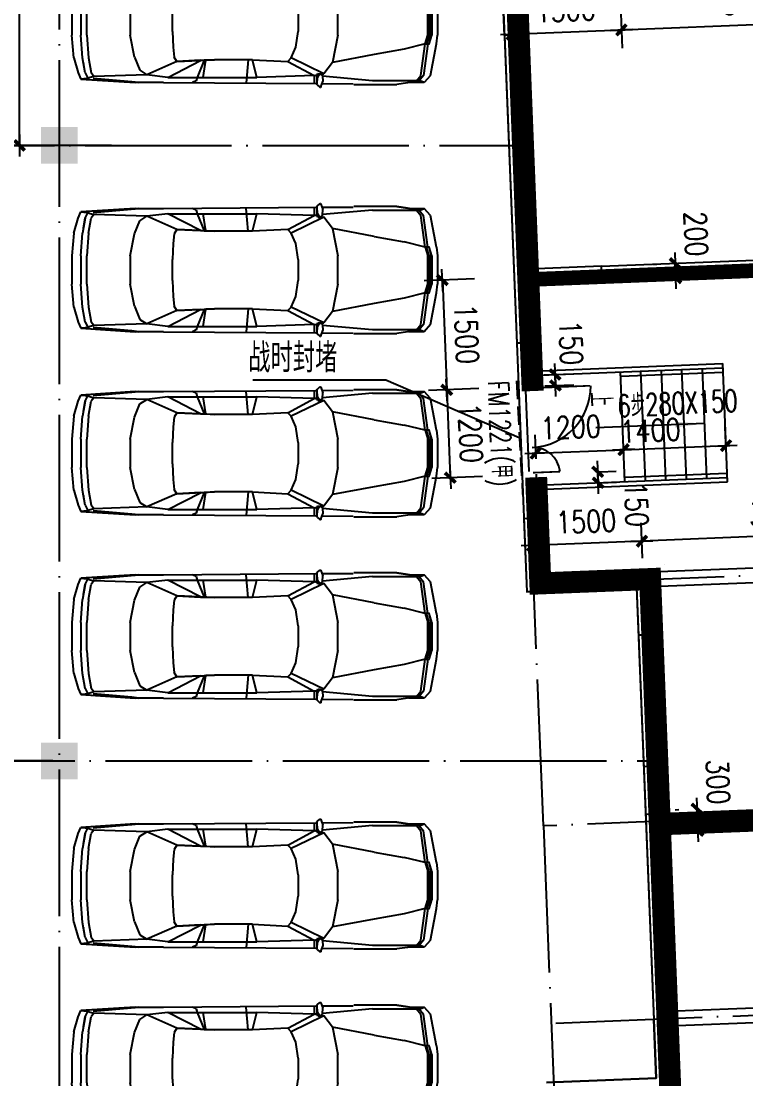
# Model space of a CAD drawing. Extents: x 634182 to 802382, y -1101880 to -864080.
# Drawn here: x 767539 to 777434, y -938404 to -923969 of the extents above; entities that cross this region are included whole.
import ezdxf

# ---------------------------------------------------------------- set-up
doc = ezdxf.new("R2010")
doc.units = 0
doc.header["$LTSCALE"] = 1000
doc.header["$MEASUREMENT"] = 0
doc.linetypes.add('DASH', pattern=[0.35, 0.25, -0.1])
doc.linetypes.add('DOTE', pattern=[2.42, 2, -0.2, 0.02, -0.2])
doc.layers.get('0').update_dxf_attribs({"linetype": 'CONTINUOUS'})
doc.layers.get('DEFPOINTS').update_dxf_attribs({"linetype": 'CONTINUOUS'})
for name, color, linetype in [('AXIS', 3, 'CONTINUOUS'), ('COLUMN', 7, 'CONTINUOUS'), ('DOTE', 1, 'DOTE'), ('LU', 4, 'CONTINUOUS'), ('PUB_DIM', 3, 'CONTINUOUS'), ('PUB_TEXT', 7, 'CONTINUOUS'), ('WALL', 191, 'CONTINUOUS'), ('WINDOW', 2, 'CONTINUOUS'), ('剪力墙', 131, 'CONTINUOUS'), ('防火分區线', 2, 'CONTINUOUS')]:
    doc.layers.add(name, color=color, linetype=linetype)
doc.styles.add('DIM_FONT', font='simplex.shx', dxfattribs={"width": 0.8})
doc.styles.add('HZTXT', font='simplex', dxfattribs={"width": 0.8, "bigfont": 'sfont'})
doc.styles.add('Z', font='romans', dxfattribs={"width": 0.8, "bigfont": 'z'})
doc.dimstyles.new('DIMB', dxfattribs={"dimtxt": 300, "dimasz": 1, "dimexe": 250, "dimexo": 300, "dimgap": 150, "dimtad": 1, "dimdec": 0, "dimzin": 0, "dimdsep": 46, "dimtxsty": 'DIM_FONT', "dimblk": '_DIMX', "dimblk1": '_DIMX', "dimblk2": '_DIMX', "dimcen": 2.5, "dimse2": 1, "dimclrt": 7, "dimadec": 0, "dimazin": 0, "dimtfac": 1, "dimtdec": 0, "dimtix": 1, "dimtmove": 2, "dimatfit": 3, "dimldrblk": '_DIMX', "dimfxl": 0, "dimtolj": 1, "dimtzin": 0, "dimarcsym": 0})
doc.dimstyles.new('DIMN', dxfattribs={"dimtxt": 300, "dimasz": 1, "dimexe": 250, "dimexo": 300, "dimgap": 150, "dimtad": 1, "dimdec": 0, "dimzin": 0, "dimdsep": 46, "dimtxsty": 'DIM_FONT', "dimblk": '_DIMX', "dimblk1": '_DIMX', "dimblk2": '_DIMX', "dimcen": 2.5, "dimclrt": 7, "dimadec": 0, "dimazin": 0, "dimtfac": 1, "dimtdec": 0, "dimtix": 1, "dimtmove": 2, "dimatfit": 3, "dimldrblk": '_DIMX', "dimfxl": 0, "dimtolj": 1, "dimtzin": 0, "dimarcsym": 0})

# ---------------------------------------------------------------- blocks, each defined once
blk = doc.blocks.new('_FZH')
blk.add_solid([(-0.5, -0.5), (0.5, -0.5), (-0.5, 0.5), (0.5, 0.5)])
blk = doc.blocks.new('M_F27')
for p, q in [((984, 905), (1020, 939)), ((1036, 935), (1062, 857)), ((-2426, 736), (-2389, 824)), ((-2389, 824), (-1610, 874)), ((-2389, 824), (-1560, 874)), ((-2264, 812), (-2389, 824)), ((-2326, 736), (-2288, 811)), ((-2200, 786), (-2288, 811)), ((-2200, 786), (-2238, 736)), ((-1560, 874), (-2212, 815)), ((-2208, 815), (-2211, 814)), ((-1660, 862), (-2208, 815)), ((-1446, 761), (-2200, 786)), ((-1560, 874), (-1660, 862)), ((-1617, 869), (-1620, 866)), ((-1208, 874), (-1610, 874)), ((-1547, 698), (-1446, 761)), ((-1145, 799), (-1446, 761)), ((-1019, 572), (-1446, 761)), ((-1208, 874), (980, 889)), ((-1145, 799), (-682, 557)), ((-1145, 799), (124, 799)), ((-743, 849), (-793, 874)), ((-730, 799), (-743, 849)), ((-630, 555), (-730, 799)), ((-642, 799), (-605, 554)), ((-2, 547), (-27, 877)), ((124, 799), (61, 547)), ((941, 773), (124, 799)), ((564, 572), (941, 773)), ((941, 773), (941, 874)), ((983, 777), (941, 773)), ((941, 773), (987, 765)), ((980, 902), (995, 790)), ((980, 790), (980, 898)), ((995, 790), (980, 790)), ((980, 790), (992, 746)), ((995, 790), (1022, 746)), ((1022, 748), (995, 790)), ((1053, 768), (1022, 746)), ((1036, 756), (1079, 748)), ((1051, 889), (1497, 893)), ((1057, 776), (1062, 857)), ((1770, 849), (1058, 784)), ((1506, 899), (2121, 899)), ((2461, 849), (1770, 849)), ((2272, 876), (2121, 899)), ((2272, 876), (2272, 874)), ((2437, 851), (2272, 876)), ((2511, 874), (2287, 874)), ((2398, 849), (2461, 773)), ((2437, 850), (2433, 851)), ((2498, 773), (2436, 849)), ((2511, 874), (2450, 850)), ((2461, 773), (2523, 321)), ((2561, 321), (2498, 773)), ((2599, 773), (2511, 874)), ((2599, 773), (2687, 321)), ((-2489, 522), (-2426, 736)), ((-2326, 736), (-2364, 522)), ((-2326, 736), (-2351, 596)), ((-2276, 522), (-2238, 736)), ((-1622, 510), (-1547, 698)), ((1079, 748), (614, 522)), ((992, 746), (1021, 747)), ((1021, 747), (1022, 748)), ((1204, 585), (1079, 748)), ((-2489, 522), (-2514, 196)), ((-2364, 522), (-2389, 196)), ((-2351, 594), (-2351, 596)), ((-2301, 196), (-2276, 522)), ((-1622, 510), (-1685, 196)), ((-1070, 371), (-1057, 510)), ((-1019, 572), (-1057, 510)), ((-680, 556), (-1019, 572)), ((-1019, 572), (-479, 547)), ((-680, 556), (-630, 555)), ((-605, 554), (-630, 555)), ((-479, 547), (-605, 554)), ((61, 547), (-479, 547)), ((61, 547), (564, 572)), ((564, 572), (614, 522)), ((614, 522), (677, 371)), ((1795, 472), (1204, 585)), ((1280, 196), (1204, 585)), ((2222, 397), (1795, 472)), ((-1082, 145), (-1070, 371)), ((677, 371), (714, 145)), ((2523, 321), (2222, 397)), ((2523, 321), (2586, 321)), ((2523, 321), (2561, 196)), ((2580, 196), (2542, 321)), ((2611, 196), (2574, 321)), ((2580, 321), (2618, 196)), ((2687, 321), (2699, 196)), ((-2514, -206), (-2514, 196)), ((-2389, -206), (-2389, 196)), ((-2301, 196), (-2301, -206)), ((-1685, -206), (-1685, 196)), ((1280, 196), (1280, -206)), ((2561, 196), (2561, -206)), ((2580, 196), (2580, -206)), ((2611, 196), (2611, -206)), ((2618, -206), (2618, 196)), ((2699, -206), (2699, 196)), ((-1082, 145), (-1082, -156)), ((714, -156), (714, 145)), ((2618, -6), (2561, -6)), ((-2489, -533), (-2514, -206)), ((-2389, -206), (-2364, -533)), ((-2276, -533), (-2301, -206)), ((-1685, -206), (-1622, -520)), ((-1070, -382), (-1082, -156)), ((714, -156), (677, -382)), ((1204, -596), (1280, -206)), ((2523, -332), (2561, -206)), ((2580, -206), (2542, -332)), ((2574, -332), (2611, -206)), ((2618, -206), (2580, -332)), ((2687, -332), (2699, -206)), ((-1057, -520), (-1070, -382)), ((677, -382), (614, -533)), ((1795, -483), (2222, -407)), ((2523, -332), (2222, -407)), ((2523, -332), (2461, -784)), ((2561, -332), (2498, -784)), ((2586, -332), (2523, -332)), ((2687, -332), (2599, -784)), ((-2489, -533), (-2426, -747)), ((-2326, -747), (-2364, -533)), ((-2276, -533), (-2238, -747)), ((-1622, -520), (-1547, -709)), ((-1019, -583), (-1446, -772)), ((-682, -568), (-1145, -809)), ((-1019, -583), (-1057, -520)), ((-479, -558), (-1019, -583)), ((-1019, -583), (-680, -567)), ((-730, -809), (-630, -566)), ((-680, -567), (-682, -568)), ((-680, -567), (-630, -566)), ((-605, -565), (-642, -809)), ((-630, -566), (-605, -565)), ((-605, -565), (-479, -558)), ((61, -558), (-479, -558)), ((-2, -558), (-27, -884)), ((61, -558), (124, -809)), ((564, -583), (61, -558)), ((614, -533), (564, -583)), ((564, -583), (941, -784)), ((1079, -759), (614, -533)), ((1204, -596), (1079, -759)), ((1795, -483), (1204, -596)), ((-2426, -747), (-2389, -835)), ((-2351, -607), (-2351, -605)), ((-2351, -607), (-2326, -747)), ((-2326, -747), (-2288, -822)), ((-2200, -797), (-2238, -747)), ((-1547, -709), (-1446, -772)), ((-2389, -835), (-2264, -823)), ((-1560, -885), (-2389, -835)), ((-1610, -885), (-2389, -835)), ((-2288, -822), (-2200, -797)), ((-2212, -826), (-1560, -885)), ((-2208, -826), (-2211, -825)), ((-1660, -872), (-2208, -826)), ((-1446, -772), (-2200, -797)), ((-1560, -885), (-1660, -872)), ((-1621, -877), (-1617, -880)), ((-1610, -885), (-1208, -885)), ((-1145, -809), (-1446, -772)), ((-1208, -885), (980, -900)), ((-1145, -809), (124, -809)), ((-743, -860), (-793, -885)), ((-743, -860), (-730, -809)), ((941, -784), (124, -809)), ((987, -776), (941, -784)), ((983, -788), (941, -784)), ((941, -885), (941, -784)), ((992, -757), (980, -800)), ((995, -800), (980, -800)), ((995, -800), (980, -913)), ((980, -909), (980, -800)), ((992, -757), (1021, -758)), ((995, -800), (1022, -757)), ((1022, -758), (995, -800)), ((1021, -758), (1022, -758)), ((1022, -757), (1053, -779)), ((1036, -767), (1079, -759)), ((1036, -946), (1062, -867)), ((1051, -901), (1497, -904)), ((1057, -787), (1062, -867)), ((1770, -860), (1058, -795)), ((1770, -860), (2461, -860)), ((2121, -910), (2272, -887)), ((2270, -887), (2121, -910)), ((2437, -861), (2272, -887)), ((2272, -885), (2272, -887)), ((2285, -885), (2511, -885)), ((2398, -860), (2461, -784)), ((2436, -860), (2498, -784)), ((2437, -861), (2436, -860)), ((2450, -861), (2511, -885)), ((2599, -784), (2511, -885)), ((984, -916), (1020, -950)), ((2121, -910), (1506, -910))]:
    blk.add_line(p, q)
for centre, start, end in [((990, 898), 132.965, 179.7454), ((1027, 932), 18.1573, 132.965), ((1047, 776), 305.1542, 356.8636), ((1047, -787), 3.1798, 54.8458), ((990, -909), 180.2546, 227.035), ((1027, -942), 227.035, 341.8427)]:
    blk.add_arc(centre, 10, start, end)
at = {"width": 0.8, "flags": 9}
for tag in ['XSIZE', 'YSIZE']:
    blk.add_attdef(tag, (0, 0), '', height=0.5, dxfattribs=at)
blk = doc.blocks.new('M_A17ORW')
at = {"const_width": 0.02}
for points in [[(-0.481, -0.001), (-0.481, -0.308)], [(0.481, 0.001), (0.481, -0.691)]]:
    blk.add_lwpolyline(points, dxfattribs=at)
for centre, radius, start, end in [((-0.501, -0.003), 0.307, 274.2492, 0.2101), ((0.505, 0.002), 0.699, 180.2762, 268.0603)]:
    blk.add_arc(centre, radius, start, end)
blk = doc.blocks.new('_DIMX')
blk.add_line((-150, 0), (150, 0))
at = {"const_width": 50}
blk.add_lwpolyline([(-70, -70), (70, 70)], dxfattribs=at)
blk = doc.blocks.new('*D230')
at = {"color": 0, "linetype": 'ByBlock'}
for p, q in [((779749, -930103), (779792, -931164)), ((776024, -931296), (776005, -930816)), ((779781, -930915), (776016, -931066))]:
    blk.add_line(p, q, dxfattribs=at)
at = {"layer": 'DEFPOINTS', "color": 0, "linetype": 'ByBlock'}
for p in [(779737, -929803), (776015, -931066), (776036, -931595)]:
    blk.add_point(p, dxfattribs=at)
at = {"color": 0, "linetype": 'ByBlock'}
for p, rotation in [((779782, -930914), 2.30000000000004), ((776015, -931066), 182.3)]:
    blk.add_blockref('_DIMX', p, dxfattribs=dict(at, rotation=rotation))
at = {"color": 7, "linetype": 'ByBlock', "insert": (777886, -930690), "char_height": 300, "attachment_point": 5, "rotation": 2.3, "style": 'DIM_FONT'}
blk.add_mtext('\\A1;3770', dxfattribs=at)
blk = doc.blocks.new('*D231')
at = {"color": 0, "linetype": 'ByBlock'}
for p, q in [((774487, -930410), (774526, -931376)), ((776024, -931296), (776005, -930816)), ((776014, -931066), (774517, -931126))]:
    blk.add_line(p, q, dxfattribs=at)
at = {"layer": 'DEFPOINTS', "color": 0, "linetype": 'ByBlock'}
for p in [(774475, -930111), (774516, -931126), (776036, -931595)]:
    blk.add_point(p, dxfattribs=at)
at = {"color": 0, "linetype": 'ByBlock'}
for p, rotation in [((774516, -931126), 182.3), ((776015, -931066), 2.30000000000004)]:
    blk.add_blockref('_DIMX', p, dxfattribs=dict(at, rotation=rotation))
at = {"color": 7, "linetype": 'ByBlock', "insert": (775253, -930796), "char_height": 300, "attachment_point": 5, "rotation": 2.3, "style": 'DIM_FONT'}
blk.add_mtext('\\A1;1500', dxfattribs=at)
blk = doc.blocks.new('*D401')
at = {"color": 0, "linetype": 'ByBlock'}
for p, q in [((776169, -927287), (776219, -927285)), ((776469, -927274), (776469, -927273)), ((776477, -927474), (776469, -927275)), ((776477, -927474), (776469, -927275)), ((776177, -927486), (776227, -927484)), ((776477, -927475), (776477, -927476))]:
    blk.add_line(p, q, dxfattribs=at)
at = {"layer": 'DEFPOINTS', "color": 0, "linetype": 'ByBlock'}
for p in [(776469, -927275), (776469, -927275), (776477, -927474)]:
    blk.add_point(p, dxfattribs=at)
at = {"color": 0, "linetype": 'ByBlock'}
for p, rotation in [((776469, -927275), 272.3000000000001), ((776477, -927474), 92.3000000000001)]:
    blk.add_blockref('_DIMX', p, dxfattribs=dict(at, rotation=rotation))
at = {"color": 7, "linetype": 'ByBlock', "insert": (776753, -926873), "char_height": 300, "attachment_point": 5, "rotation": 272.3, "style": 'DIM_FONT'}
blk.add_mtext('\\A1;200', dxfattribs=at)
blk = doc.blocks.new('*D414')
at = {"color": 0, "linetype": 'ByBlock'}
for p, q in [((776468, -934731), (776518, -934729)), ((776767, -934718), (776767, -934717)), ((776780, -935018), (776767, -934719)), ((776780, -935018), (776767, -934719)), ((776480, -935030), (776530, -935028)), ((776780, -935019), (776780, -935020))]:
    blk.add_line(p, q, dxfattribs=at)
at = {"layer": 'DEFPOINTS', "color": 0, "linetype": 'ByBlock'}
for p in [(776767, -934719), (776767, -934719), (776780, -935018)]:
    blk.add_point(p, dxfattribs=at)
at = {"color": 0, "linetype": 'ByBlock'}
for p, rotation in [((776767, -934719), 272.3000000000001), ((776780, -935018), 92.3000000000001)]:
    blk.add_blockref('_DIMX', p, dxfattribs=dict(at, rotation=rotation))
at = {"color": 7, "linetype": 'ByBlock', "insert": (777053, -934353), "char_height": 300, "attachment_point": 5, "rotation": 272.3, "style": 'DIM_FONT'}
blk.add_mtext('\\A1;300', dxfattribs=at)
blk = doc.blocks.new('_ARROW')
blk.add_solid([(0, 0), (-1, 0.1), (-1, -0.1)])
blk = doc.blocks.new('*D1743')
at = {"color": 0, "linetype": 'ByBlock'}
for p, q in [((774681, -928798), (775078, -928782)), ((774828, -928791), (774828, -928790)), ((774828, -928792), (774834, -928942)), ((774828, -928792), (774834, -928942)), ((774687, -928947), (775084, -928932)), ((774834, -928943), (774834, -928944))]:
    blk.add_line(p, q, dxfattribs=at)
at = {"layer": 'DEFPOINTS', "color": 0, "linetype": 'ByBlock'}
for p in [(774381, -928810), (774387, -928960), (774834, -928942)]:
    blk.add_point(p, dxfattribs=at)
at = {"color": 0, "linetype": 'ByBlock'}
for p, rotation in [((774828, -928792), 272.3000000000389), ((774834, -928942), 92.30000000003896)]:
    blk.add_blockref('_DIMX', p, dxfattribs=dict(at, rotation=rotation))
at = {"color": 7, "linetype": 'ByBlock', "insert": (775045, -928358), "char_height": 300, "attachment_point": 5, "rotation": 272.3, "style": 'DIM_FONT'}
blk.add_mtext('\\A1;150', dxfattribs=at)
blk = doc.blocks.new('*D1744')
at = {"color": 0, "linetype": 'ByBlock'}
for p, q in [((775411, -930118), (775411, -930117)), ((775417, -930269), (775411, -930119)), ((775417, -930269), (775411, -930119)), ((775438, -930118), (775661, -930109)), ((775417, -930270), (775417, -930271)), ((775444, -930268), (775667, -930259))]:
    blk.add_line(p, q, dxfattribs=at)
at = {"layer": 'DEFPOINTS', "color": 0, "linetype": 'ByBlock'}
for p in [(775139, -930130), (775411, -930119), (775145, -930280)]:
    blk.add_point(p, dxfattribs=at)
at = {"color": 0, "linetype": 'ByBlock'}
for p, rotation in [((775411, -930119), 272.3000000000798), ((775417, -930269), 92.30000000007979)]:
    blk.add_blockref('_DIMX', p, dxfattribs=dict(at, rotation=rotation))
at = {"color": 7, "linetype": 'ByBlock', "insert": (775939, -930565), "char_height": 300, "attachment_point": 5, "rotation": 272.3, "style": 'DIM_FONT'}
blk.add_mtext('\\A1;150', dxfattribs=at)
blk = doc.blocks.new('*D1746')
at = {"color": 0, "linetype": 'ByBlock'}
for p, q in [((775767, -929895), (775754, -929568)), ((777166, -929839), (777153, -929512)), ((775765, -929818), (777162, -929762))]:
    blk.add_line(p, q, dxfattribs=at)
at = {"layer": 'DEFPOINTS', "color": 0, "linetype": 'ByBlock'}
for p in [(777163, -929762), (777178, -930138), (775779, -930195)]:
    blk.add_point(p, dxfattribs=at)
at = {"color": 0, "linetype": 'ByBlock'}
for p, rotation in [((775764, -929818), 182.3000000000043), ((777163, -929762), 2.300000000004284)]:
    blk.add_blockref('_DIMX', p, dxfattribs=dict(at, rotation=rotation))
at = {"color": 7, "linetype": 'ByBlock', "insert": (776131, -929556), "char_height": 300, "attachment_point": 5, "rotation": 2.3, "style": 'DIM_FONT'}
blk.add_mtext('\\A1;1400', dxfattribs=at)

msp = doc.modelspace()

# ---------------------------------------------------------------- linework, layer by layer
for p, q in [((774520.249, -928743.995), (777118.155, -928639.652)), ((774522.657, -928803.946), (777120.562, -928699.604)), ((776341.437, -930232.106), (776281.239, -928733.314)), ((776621.211, -930220.869), (776561.014, -928722.078)), ((776900.986, -930209.632), (776840.788, -928710.841)), ((777183.168, -930258.347), (777118.155, -928639.652)), ((775781.888, -930254.58), (775721.69, -928755.788)), ((775724.098, -928815.74), (777122.97, -928759.555)), ((776061.662, -930243.343), (776001.465, -928744.551)), ((775779.48, -930194.628), (777178.352, -930138.444)), ((774582.855, -930302.738), (777180.76, -930198.395)), ((774585.263, -930362.69), (777183.168, -930258.347))]:
    msp.add_line(p, q)
msp.add_lwpolyline([(770700.628, -928863.363), (772518.621, -928863.363), (774338.994, -929652.489)])
at = {"layer": 'DOTE'}
for p, q in [((768062.048, -1028142.427), (768062.048, -902577.649)), ((669192.199, -925666.093), (774296.547, -925666.093)), ((669471.3, -934066.093), (776175.251, -934066.093)), ((776312.802, -938489.882), (776168.327, -934892.783)), ((774669.536, -934952.98), (775596.58, -958034.371))]:
    msp.add_line(p, q, dxfattribs=at)
at = {"layer": 'DOTE', "linetype": 'DOTE'}
for p, q in [((774669.548, -934953.006), (774067.572, -919965.105)), ((779634.314, -927247.558), (774368.56, -927459.054)), ((794064.109, -930871.355), (774537.112, -931655.63)), ((776168.34, -934892.81), (776035.905, -931595.469)), ((794196.519, -934168.698), (774669.546, -934952.961)), ((794196.544, -934168.697), (774669.547, -934952.972)), ((781672.333, -937373.884), (774777.891, -937650.79))]:
    msp.add_line(p, q, dxfattribs=at)
at = {"layer": 'PUB_DIM'}
msp.add_lwpolyline([(776870.887, -929460.236), (775386.935, -929519.838)], dxfattribs=at)
at = {"layer": 'WALL'}
for p, q in [((774136.206, -924165.734), (774096.074, -923166.525)), ((774303.939, -923358.338), (774464.466, -927355.125)), ((774336.045, -924157.708), (774136.206, -924165.734)), ((774336.045, -924157.708), (774136.206, -924165.734)), ((774136.206, -924165.734), (774304.759, -928362.341)), ((775463.661, -927314.99), (779530.382, -927151.652)), ((775463.661, -927314.993), (774464.466, -927355.125)), ((775421.727, -927516.835), (779538.408, -927351.491)), ((775463.661, -927314.988), (775463.661, -927314.99)), ((775471.687, -927514.827), (775463.661, -927314.988)), ((775471.687, -927514.827), (774472.493, -927554.959)), ((774472.493, -927554.959), (774528.677, -928953.826)), ((774504.598, -928354.309), (774304.759, -928362.335)), ((774304.759, -928362.341), (774504.598, -928354.315)), ((774504.598, -928354.315), (774304.759, -928362.341)), ((774504.598, -928354.315), (774504.598, -928354.315)), ((774228.919, -928965.871), (774228.919, -928965.871)), ((774633.02, -931551.745), (774576.835, -930152.859)), ((774600.914, -930752.375), (774401.075, -930760.402)), ((774401.075, -930760.39), (774441.207, -931759.599)), ((783425.929, -931198.534), (776131.798, -931491.497)), ((776327.61, -931383.532), (776327.622, -931383.531)), ((776131.811, -931491.536), (774633.02, -931551.734)), ((776264.246, -934788.877), (776131.811, -931491.536)), ((781335.636, -931482.65), (776139.825, -931691.336)), ((775939.999, -931699.401), (774441.207, -931759.599)), ((775939.999, -931699.401), (775966.084, -932348.88)), ((775966.084, -932348.858), (776165.922, -932340.832)), ((776165.923, -932340.854), (775966.084, -932348.88)), ((775966.084, -932348.88), (776176.773, -937594.606)), ((776238.161, -934139.404), (776038.322, -934147.43)), ((786415.57, -934381.093), (776064.405, -934796.839)), ((781468.071, -934780.004), (776272.26, -934988.689)), ((777071.616, -934956.583), (777063.588, -934756.708)), ((776372.589, -937486.658), (776272.26, -934988.689)), ((781568.4, -937277.972), (776372.589, -937486.658)), ((781776.265, -937469.785), (776380.615, -937686.496)), ((776376.603, -937586.594), (776176.764, -937594.621)), ((776208.869, -938393.976), (776176.764, -937594.621)), ((776416.734, -938585.789), (776376.603, -937586.594)), ((774710.078, -938454.174), (776208.869, -938393.976))]:
    msp.add_line(p, q, dxfattribs=at)
at = {"layer": 'WALL', "linetype": 'DASH'}
msp.add_line((774302.867, -928878.077), (774385.435, -930429.334), dxfattribs=at)
at = {"layer": '剪力墙'}
for points in [[(773811.339, -911008.909, 300, 300, 0), (774034.678, -916654.408, 300, 300, 0), (775533.504, -916595.203, 300, 300, 0), (775798.343, -923289.875, 300, 300, 0), (774299.527, -923349.168, 300, 300, 0), (774523.77, -929017.644, 300, 300, 0)], [(774570.296, -930193.883, 300, 300, 0), (774627.617, -931642.718, 300, 300, 0), (776126.446, -931583.461, 300, 300, 0), (776401.158, -938528, 300, 300, 0)]]:
    msp.add_lwpolyline(points, format="xyseb", dxfattribs=at)
for points, const_width in [([(779579.564, -927293.537), (774413.613, -927497.978)], 200), ([(786500.848, -934525.6), (776308.814, -934928.794)], 300)]:
    msp.add_lwpolyline(points, dxfattribs=dict(at, const_width=const_width))
at = {"layer": '防火分區线'}
msp.add_lwpolyline([(735212.048, -954916.093), (735213.209, -902576.757), (735212.048, -902576.757), (739615.648, -902576.855), (739615.648, -901076.757), (751784.156, -901076.757), (751784.156, -904126.757), (754884.156, -904126.757), (754884.156, -902576.757), (773363.472, -902576.757), (773839.219, -916771.696), (775338.011, -916711.498), (775594.854, -923106.328), (774096.074, -923166.525), (774441.207, -931759.599), (775939.999, -931699.401), (776208.881, -938393.976), (774710.078, -938454.174)], dxfattribs=at)

# ---------------------------------------------------------------- block references
at = {"layer": 'COLUMN', "xscale": 500, "yscale": 500, "zscale": 500}
for p in [(768062.048, -925666.093), (768062.048, -934066.093)]:
    msp.add_blockref('_FZH', p, dxfattribs=at)
at = {"layer": 'LU', "xscale": -0.95745, "yscale": 0.95745, "zscale": 0.95745, "rotation": 180}
for p in [(770639.068, -923971.307), (770639.068, -927371.307), (770639.068, -929871.307), (770639.068, -932371.307), (770639.068, -935771.307), (770639.068, -938271.307)]:
    msp.add_blockref('M_F27', p, dxfattribs=at)
at = {"layer": 'PUB_DIM', "xscale": 400, "yscale": 400, "zscale": 400, "rotation": 2.3}
msp.add_blockref('_ARROW', (776870.887, -929460.236), dxfattribs=at)
at = {"layer": 'WINDOW', "xscale": -1200, "yscale": -1200, "zscale": 1200, "rotation": 272.3000000000001}
msp.add_blockref('M_A17ORW', (774502.796, -929555.349), dxfattribs=at)

# ---------------------------------------------------------------- texts
at = {"style": 'HZTXT', "width": 0.8}
msp.add_text('战时封堵', height=400, dxfattribs=at).set_placement((770639.96, -928763.998, -284.642))
at = {"layer": 'PUB_TEXT', "style": 'Z', "width": 0.7}
for s, height, rotation, p in [('FM1221(甲)', 280, 272.3, (773911.963, -928883.908)), ('6步280X150', 300, 2.6925952, (775688.028, -929372.477)), ('上', 300, 272.3, (775298.48, -929034.556))]:
    msp.add_text(s, height=height, rotation=rotation, dxfattribs=at).set_placement(p)

# ---------------------------------------------------------------- dimensions: what is measured, and where the dimension line sits
at = {"layer": 'AXIS'}
msp.add_linear_dim(base=(781130.056, -923872.051), p1=(775687.058, -922909.944), p2=(781078.697, -922593.309), angle=2.3, location=(777518.759, -923716.854), dimstyle='DIMN', dxfattribs=at).render()
for base, p1, p2 in [((775734.404, -924088.763), (774188.267, -922970.142), (775683.045, -922810.021)), ((781736.942, -938982.53), (776274.136, -937527.185), (781669.786, -937310.474))]:
    msp.add_linear_dim(base=base, p1=p1, p2=p2, angle=2.3, dimstyle='DIMN', dxfattribs=at).render()
for base, p1, p2, picture, middle in [((776468.768, -927274.62), (776476.794, -927474.459), (776468.768, -927274.62), '*D401', (776752.894, -926873.386)), ((776767.496, -934718.609), (776779.535, -935018.367), (776767.496, -934718.609), '*D414', (777053.057, -934353.107))]:
    dim = msp.add_linear_dim(base=base, p1=p1, p2=p2, angle=272.3, dimstyle='DIMN', dxfattribs=at)
    dim.commit()
    dim.dimension.update_dxf_attribs({"geometry": picture, "text_midpoint": middle, "dimtype": 128})
for base, p1, p2, picture, middle in [((776014.631, -931065.789), (779736.948, -929803.187), (776035.905, -931595.469), '*D230', (777886.067, -930690.383)), ((774515.839, -931125.987), (776035.905, -931595.469), (774475.057, -930110.6), '*D231', (775253.195, -930796.13))]:
    dim = msp.add_linear_dim(base=base, p1=p1, p2=p2, angle=2.3, dimstyle='DIMN', dxfattribs=at)
    dim.commit()
    dim.dimension.update_dxf_attribs({"geometry": picture, "text_midpoint": middle})
at = {"layer": 'LU'}
for base, p1, p2, dimstyle in [((766717.402, -917266.093), (768270.173, -925666.093), (768270.173, -917266.093), 'DIMN'), ((767517.402, -921616.093), (769070.173, -925666.093), (769070.173, -921616.093), 'DIMB'), ((766717.402, -925666.093), (768270.173, -934066.093), (768270.173, -925666.093), 'DIMN'), ((766717.402, -934066.093), (768270.173, -942466.093), (768270.173, -934066.093), 'DIMN')]:
    msp.add_linear_dim(base=base, p1=p1, p2=p2, angle=90, dimstyle=dimstyle, dxfattribs=at).render()
at = {"layer": 'PUB_DIM'}
for p1, p2 in [((774027.755, -927472.744), (774087.952, -928971.525)), ((774087.952, -928971.525), (774136.11, -930170.558))]:
    msp.add_aligned_dim(p1=p1, p2=p2, distance=-738.831, dimstyle='DIMN', dxfattribs=at).render()
for base, p1, p2, angle, picture, middle in [((774834.078, -928941.562), (774380.899, -928809.643), (774386.919, -928959.522), 272.3, '*D1743', (775044.762, -928358.195)), ((777163.225, -929761.766), (775779.481, -930194.628), (777178.354, -930138.444), 2.3, '*D1746', (776130.941, -929556.177)), ((775411.014, -930119.355), (775144.566, -930280.177), (775138.546, -930130.298), 92.3, '*D1744', (775938.979, -930564.783))]:
    dim = msp.add_linear_dim(base=base, p1=p1, p2=p2, angle=angle, dimstyle='DIMN', dxfattribs=at)
    dim.commit()
    dim.dimension.update_dxf_attribs({"geometry": picture, "text_midpoint": middle, "dimtype": 129})
msp.add_linear_dim(base=(775764.352, -929817.95), p1=(774580.448, -930242.786), p2=(775779.481, -930194.628), angle=2.3, location=(775041.86, -929511.296), dimstyle='DIMN', dxfattribs=at).render()

doc.saveas('drawing.dxf')
